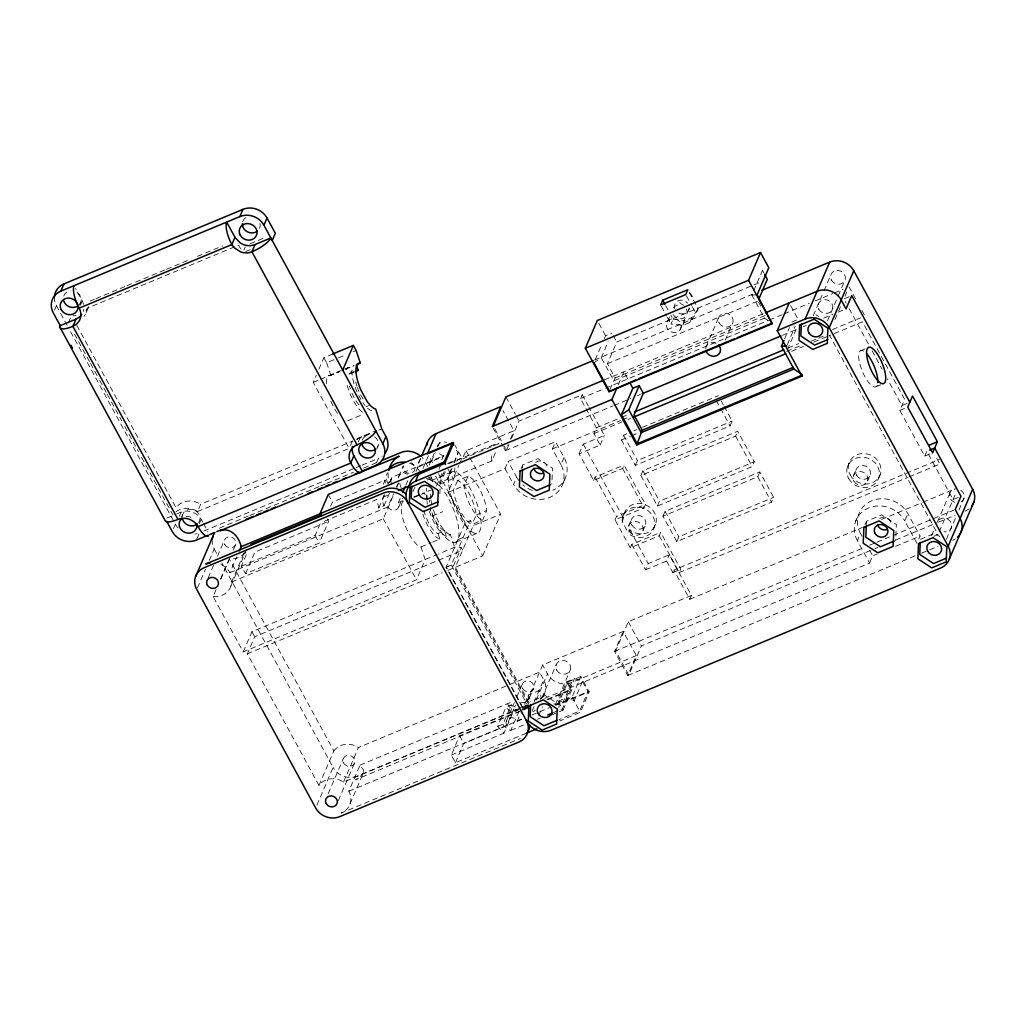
<?xml version="1.0" encoding="UTF-8"?>
<svg xmlns="http://www.w3.org/2000/svg" width="1026" height="1026" viewBox="0 0 1026 1026"><rect width="100%" height="100%" fill="white"/><g stroke="black" fill="none" stroke-linecap="round" stroke-linejoin="round"><path stroke-width="0.75" stroke-dasharray="5 3.75" d="M439.872 493.686L440.192 486.132L428.881 478.693M522.542 468.164L522.683 464.97L537.945 458.622L552.527 468.202L551.834 484.144M558.965 707.632L559.093 704.606L545.268 695.525L530.788 701.553M866.367 524.44L866.508 521.259L881.77 514.898L896.352 524.478L895.66 540.42M350.046 803.897L363.473 772.719L363.614 770.013L360.023 765.139L348.802 791.2A18.109 16.301 23.3 0 1 341.299 813.015L520.31 738.489M388.085 473.153L388.354 483.759M444.091 471.716L439.346 482.746L447.233 479.463L451.517 468.048M454.364 462.906L458.058 452.876L455.287 447.798M181.371 517.463L182.628 514.577M54.583 310.07L56.443 305.722A18.109 16.301 23.3 0 1 54.416 297.232M68.409 322.882L70.909 317.085M79.515 305.107L80.759 302.221M80.426 305.248L82.298 300.9L75.501 288.434M86.158 312.52L88.659 306.723M243.996 249.895L245.252 246.997M173.471 528.557L175.343 524.209L69.409 329.538M179.242 516.501L181.115 512.166C189.592 508.678 199.48 513.846 202.699 522.157M175.921 511.846A18.109 16.301 23.3 0 1 197.556 511.551L200.673 504.317L352.328 441.167M199.313 523.722L201.186 519.387M196.941 538.663L199.429 532.879A18.109 16.301 23.3 0 1 195.068 534.059M197.39 588.039L205.495 569.212M209.24 560.529L214.229 548.948A18.109 16.301 23.3 0 1 212.19 540.445M208.124 577.971L213.741 564.941M217.486 556.246L224.335 540.33M403.41 501.278A24.752 8.118 67.4 0 0 404.988 525.12A24.752 8.118 67.4 0 0 420.942 546.948L425.162 559.568L416.466 579.78L243.239 651.895L213.087 596.504L216.204 589.257M220.577 579.126L229.298 558.862A18.109 16.301 23.3 0 0 245.099 552.283M220.731 579.164L228.836 560.337M233.197 550.205L235.698 544.408M220.885 564.454A18.109 16.301 23.3 0 1 229.914 572.713L236.775 556.785M197.556 511.551L349.212 448.4L313.263 382.352L316.393 375.093M318.881 369.283L323.883 357.676L332.719 353.996M213.087 596.504A18.109 16.301 23.3 0 0 231.632 581.934L244.098 552.976M230.837 586.141L246.432 549.949M327.204 518.835L328.589 521.375L319.24 543.087L245.522 573.778L241.379 566.16L247.612 551.68M245.522 573.778L254.884 552.065L328.589 521.375M243.239 651.895L251.934 631.683L436.961 554.656M469.818 457.622L500.624 514.231L473.243 525.633L455.313 567.25L529.967 704.439L343.582 782.043A18.109 16.301 23.3 0 0 318.971 785.441L247.356 653.844L254.704 636.761L462.675 550.18L461.29 547.64L454.633 547.294L438.423 554.04M350.456 445.502L352.636 440.449M241.379 566.16L315.085 535.469L321.318 520.99M330.641 506.203L332.424 502.073L385.071 480.155L385.353 483.041M358.254 441.962L360.126 437.627L371.617 432.844M376.85 448.849L378.107 445.951M376.58 462.675L378.44 458.327A18.109 16.301 23.3 0 0 382.249 456.108M383.288 484.285L385.071 480.155M324.101 521.375L376.76 499.457L378.786 507.96L384.045 505.767A12.068 10.876 23.3 0 1 383.224 497.302L384.417 494.545M389.752 482.13L391.894 477.308L443.514 455.826L441.731 459.956M378.786 507.96L384.134 495.545M389.508 482.823L391.894 477.308M384.045 505.767L389.393 493.352M398.665 476.654L403.346 465.791A6.041 5.438 23.3 0 0 407.258 472.986A6.041 5.438 23.3 0 0 414.709 469.882A6.041 5.438 23.3 0 0 410.798 462.7M229.914 572.713L387.866 506.959L393.471 493.916M396.587 486.683L397.832 483.785M231.632 581.934L383.288 518.797L393.676 494.66M396.741 487.555L399.191 481.874M387.866 506.959A6.041 5.438 23.3 0 0 395.895 509.845A6.041 5.438 23.3 0 0 398.396 502.573L400.255 498.226M405.873 485.195L408.361 479.399M398.806 506.806L402.474 498.29M418.621 462.957L421.109 457.173M415.94 471.537L417.826 467.151A18.109 16.301 23.3 0 1 420.57 459.173M413.029 491.518L414.889 487.183M422.981 468.407L428.573 455.416L433.152 463.829M429.189 465.06L434.165 453.505M431.51 461.456L435.242 452.787M437.73 447.003L440.231 441.218M439 469.151L440.257 466.214M436.55 486.042L442.142 473.05M427.367 479.988L435.845 476.462L440 484.08L445.669 470.921M453.902 462.534L458.058 452.876M447.233 479.463L451.991 468.433M318.971 785.441L333.835 750.942L229.298 558.862M440 484.08L453.159 478.603L458.827 465.432M459.456 463.97L461.982 458.122L455.198 445.643M447.939 570.328L482.695 555.861L448.131 492.339L454.98 475.743A42.258 13.864 67.4 0 1 454.8 468.113M456.724 461.2A42.258 13.864 67.4 0 1 462.251 458.853L466.06 450.722L513.975 430.766L503.022 410.656M316.906 805.077L333.117 767.422L221.847 562.953M457.532 480.617L453.479 490.018A23.547 7.721 67.4 0 0 472.152 524.35L482.682 519.964L486.734 510.55A23.547 7.721 67.4 0 0 468.061 476.231L457.532 480.617A23.547 7.721 67.4 0 1 476.205 514.937L472.152 524.35M328.269 793.56L343.235 758.804M468.061 476.231L464.009 485.644A23.547 7.721 67.4 0 0 482.682 519.964M343.582 782.043L358.446 747.531L539.561 672.12L543.716 679.751A18.109 16.301 23.3 0 1 540.022 699.347M338.375 800.537L354.586 762.895M528.723 707.337L523.452 709.53L446.066 567.211L465.214 522.734L470.472 520.541L473.243 525.633M455.057 476.256L491.916 460.905L496.263 450.824M446.066 567.211L451.325 565.018L470.472 520.541M528.685 704.246L453.415 565.916L461.29 547.64M503.933 448.003L505.395 450.683L507.844 444.989M510.294 439.308L513.975 430.766M508.96 444.399L506.446 450.234L504.266 446.22M511.474 438.564L519.028 421.045L582.204 394.741L588.308 405.95M448.131 492.339L504.997 468.677L508.114 461.431L555.502 441.706L564.069 457.455A27.163 24.457 23.3 0 1 552.822 490.184M482.695 555.861L500.624 514.231M564.069 457.455L560.953 464.688A27.163 24.457 23.3 0 1 549.705 497.418A27.163 24.457 23.3 0 1 513.564 484.426L516.681 477.18L508.114 461.431M521.118 468.6L522.683 464.97M560.953 464.688L552.373 448.939L555.502 441.706M595.17 359.921L601.903 344.274M604.365 338.58L605.584 335.733L611.906 333.104M659.218 535.752L679.263 572.585L680.713 569.212L660.667 532.366L659.218 535.752L630.259 547.807L615.049 519.861L644.007 507.806L645.469 504.42L624.039 465.047L622.577 468.42L593.618 480.476L579.113 453.8L600.172 445.04L593.951 433.6L596.439 427.816L580.536 398.601L582.204 394.741M593.951 362.768L601.3 357.728L608.161 341.799M609.944 389.521L615.125 377.94L607.392 363.717L616.741 342.004L752.558 285.459M562.812 483.746L565.929 476.513M579.113 453.8L583.268 444.155L604.327 435.383L589.065 407.348M526.441 733.167L455.441 762.728L451.286 755.098L459.61 735.796L512.256 713.878L505.998 707.132L511.256 704.939A12.068 10.876 23.3 0 0 518.258 710.851M455.441 762.728L463.752 743.414L522.927 718.79M618.229 384.891L623.885 371.745L628.374 380.005M600.172 445.04L604.327 435.383M593.618 480.476L595.08 477.103L624.039 465.047M667.541 321.484L669.914 315.982M512.256 713.878L503.946 733.18L497.674 726.446L505.998 707.132M689.28 292.461L698.167 308.8L696.09 313.623L689.728 322.497L682.893 325.345L671.017 324.062L673.094 319.24L670.863 315.162M724.164 406.399L732.166 421.109L730.089 425.931L635.325 465.394L621.5 439.987L623.577 435.165L627.95 433.344M497.674 726.446L502.945 724.253L511.256 704.939M506.344 721.201L514.295 702.746M516.732 697.064L522.247 684.278M348.802 791.2L506.754 725.433L515.488 705.17M680.11 329.744A7.541 6.797 23.3 0 0 674.12 318.74A7.541 6.797 23.3 0 0 667.246 328.358A7.541 6.797 23.3 0 0 680.11 329.744L686.035 315.995M688.113 311.16L689.318 308.351M682.893 325.345L684.97 320.522L691.819 317.675L698.167 308.8M502.945 724.253A12.068 10.876 23.3 0 0 509.935 730.153L510.768 730.345L519.079 711.031M506.754 725.433A6.041 5.438 23.3 0 1 509.255 718.162A6.041 5.438 23.3 0 1 517.284 721.047L520.4 713.814M521.028 712.365L528.505 694.987L539.035 690.601A18.109 16.301 23.3 0 1 541.074 699.104M689.728 322.497L691.819 317.675M523.452 709.53L542.639 665.002L623.192 631.465L636.325 655.601L627.745 675.518L614.612 651.382L623.192 631.465M528.916 699.219L533.597 688.369M635.325 465.394L637.403 460.559L732.166 421.109M534.046 702.194L543.716 679.751M536.277 699.899L547.474 673.902L542.639 665.002M532.161 710.98L534.033 706.632M615.049 519.861L616.511 516.476L645.469 504.42M541.869 697.975L556.169 664.771M542.613 697.885L544.947 692.447M622.795 516.694L624.359 513.077M640.852 475.551L642.93 470.729L737.694 431.266L754.29 461.751L752.212 466.586L657.435 506.036L640.852 475.551L735.616 436.101L737.694 431.266M538.727 715.507L542.51 706.709M622.243 522.26L623.628 516.937A16.596 14.941 23.3 0 1 643.456 504.125A16.596 14.941 23.3 0 1 655.101 525.53A16.596 14.941 23.3 0 1 631.234 530.904L629.823 529.711L628.258 533.328L629.682 534.52A16.596 14.941 23.3 0 0 653.549 529.147A16.596 14.941 23.3 0 0 641.891 507.742A16.596 14.941 23.3 0 0 622.077 520.554L628.258 533.328M628.72 525.799L631.323 519.759M706.016 346.839L718.585 317.65M555.438 704.529L570.366 669.875M551.334 715.058L563.043 710.184L558.234 701.233L566.544 681.918L574.445 678.635L582.473 681.52L588.001 691.691L579.69 710.992L558.978 719.611M580.883 676.57L567.724 682.046L558.888 702.566L572.059 697.09L580.883 676.57L589.18 691.819L580.344 712.326L559.875 720.855M553.848 704.016A18.109 16.301 23.3 0 0 562.851 702.772L571.559 682.559L636.325 655.601M630.259 547.807L631.708 544.421L660.667 532.366M558.234 701.233L566.134 697.937L574.445 678.635M566.544 681.918L570.7 689.549L562.389 708.851L559.439 710.082M563.043 710.184L571.867 689.677L567.724 682.046M642.917 530.904L645.508 524.876M725.241 340.273L732.782 322.754M657.435 506.036L659.526 501.214L754.29 461.751M582.473 681.52L574.162 700.835L566.134 697.937M768.487 320.587L764.46 318.15L751.878 295.026L753.122 292.141M753.751 290.691L762.485 270.415L766.268 268.838M654.024 527.941L655.588 524.312M662.976 516.206L665.053 511.371L759.817 471.922L773.642 497.328L771.565 502.15L676.801 541.6L662.976 516.206L757.739 476.744L759.817 471.922M631.708 544.421L645.534 569.828L648.24 563.556L669.298 554.784L691.421 595.439L689.754 599.299L673.864 570.084L939.418 459.52M691.421 595.439L628.245 621.743L615.664 650.933L628.797 675.07L641.378 645.88L873.498 549.231M645.534 569.828L666.592 561.068L669.298 554.784M676.801 541.6L678.879 536.778L773.642 497.328M666.592 561.068L672.825 572.495L673.864 570.084M784.544 339.093L789.43 327.743M787.365 344.582L795.188 326.409M787.288 349.956L796.022 329.679L793.944 325.87M813.272 315.687L823.339 292.307M823.968 290.845L830.88 274.788M827.456 320.805L837.537 297.412M838.165 295.95L845.078 279.893M835.023 319.381L836.895 315.046M838.717 310.814L840.422 306.838M845.014 296.193L846.745 292.166M847.489 466.779L849.053 463.162M853.414 475.872L856.005 469.844M867.598 480.989L870.202 474.948M929.992 453.941L924.734 456.134L899.84 410.4L904.624 399.294L862.456 321.818L829.996 335.322M855.53 521.644L858.647 514.411M878.718 478.013L880.282 474.397M544.729 698.296L869.561 563.056L857.39 540.702L860.506 533.469A27.163 24.457 23.3 0 1 871.767 500.739A27.163 24.457 23.3 0 1 907.895 513.731L920.065 536.085L917.565 541.882M864.944 524.876L866.508 521.259M869.561 563.056L872.677 555.823L876.986 554.027M924.734 456.134L927.889 448.798M916.949 543.331L904.778 520.977L907.895 513.731M931.531 535.636L934.686 528.326M949.781 493.275L937.2 522.465A7.541 6.797 23.3 0 1 945.882 518.399A7.541 6.797 23.3 0 1 951.666 526.428A7.541 6.797 23.3 0 1 943.997 531.891M939.252 531.66L955.963 492.865M946.357 539.278L956.424 515.898M958.938 510.063L963.965 498.38M383.224 497.302L390.944 493.544M363.473 772.719L359.344 777.734L355.65 779.709L521.336 710.723M529.454 705.644L523.67 709.043L446.246 566.775L453.415 565.916M90.07 301.08L94.482 299.233M95.957 298.63L125.403 286.357M126.878 285.754L134.239 282.689M135.714 282.073L165.16 269.812M166.635 269.197L190.195 259.386M197.556 256.32L222.578 245.894M250.293 243.701L265.029 237.57M245.701 251.562L250.126 249.716M323.883 357.676L326.653 362.755L336.964 358.459M338.439 357.843L345.8 354.778M353.175 351.713L356.125 350.482M328.705 375.683L343.287 369.616M344.736 369.014L347.647 367.795M313.263 382.352L319.163 379.889M320.638 379.287L339.786 371.309M326.486 383.673A24.752 8.118 67.4 0 1 330.872 375.375L339.606 371.733M345.441 369.309L349.815 367.488L351.687 373.092A18.712 6.13 67.4 0 0 348.391 377.196M350.058 373.323L354.008 371.681M351.687 373.092L354.316 372.002M365.949 406.758L368.578 405.668M347.699 420.75L363.73 414.068M357.048 438.602L376.209 430.625M166.751 518.156L175.369 514.565M176.805 513.962L181.115 512.166M356.74 439.32L370.014 433.806M378.85 430.112L381.8 428.894M754.033 284.843L759.933 282.381M594.605 359.972L754.277 293.487M203.866 531.032L354.778 468.189M356.253 467.574L360.69 465.727M362.178 465.111L378.44 458.327M607.392 363.717L757.97 301.028M248.356 516.04L221.719 527.12A18.109 16.301 23.3 0 0 219.102 528.505M249.831 515.424L319.368 486.478M320.843 485.862L325.28 484.015M326.755 483.387L353.393 472.306M363.743 467.997L377.055 462.457M604.66 379.748L763.883 313.456M615.125 377.94L765.704 315.251L764.46 318.15L613.881 380.838L601.3 357.728M580.536 398.601L604.147 388.764M605.622 388.161L767.91 320.587M769.385 319.971L782.658 314.443M784.133 313.828L809.219 303.388M815.119 300.939L832.83 293.564M834.305 292.949L843.154 289.268M417.826 467.151L443.206 456.583M447.657 463.444L455.557 460.148M849.118 296.681L843.859 298.874L846.155 303.08M448.824 463.598L495.417 444.027M462.508 458.968L499.111 443.501A42.258 13.864 67.4 0 0 493.583 445.848M791.88 322.061L796.933 319.958M426.341 478.809L433.716 475.743M451.632 472.05L429.522 481.258A33.204 10.888 67.4 0 1 453.3 508.768A33.204 10.888 67.4 0 1 454.095 542.626A33.204 10.888 67.4 0 1 430.176 509.204M505.395 450.683L612.753 405.975M613.984 405.462L630.477 398.601M637.467 395.69L640.404 394.471M782.556 335.284L797.317 329.141M803.217 326.678L806.192 325.447M823.622 318.188L832.753 314.392M838.139 312.148L844.565 309.467M398.396 502.573L403.654 500.38M413.606 497.02L419.442 494.596M414.312 497.328L420.147 494.904M421.596 494.288L424.52 493.083L425.457 495.879M596.439 427.816L620.05 417.98M621.525 417.377L628.9 414.299M788.237 347.968L798.561 343.659M832.496 329.538L860.532 317.868M552.373 448.939L620.871 420.429M622.32 419.826L629.618 416.787M786.673 351.405L802.64 344.749M811.361 341.119L817.171 338.695M818.62 338.093L825.879 335.079M593.951 433.6L621.974 421.93M627.874 419.48L630.823 418.249M791.636 351.302L803.448 346.378M813.772 342.081L828.521 335.938M633.786 430.907L636.697 429.702M642.533 427.265L718.341 395.703M432.202 516.065L442.732 511.679M621.5 439.987L630.246 436.345M631.708 435.742L638.993 432.703M860.442 350.777L867.021 348.045M476.205 514.937L486.734 510.55M423.866 510.217A18.712 6.143 67.4 0 0 438.012 533.456L444.591 530.711L446.464 536.316L450.414 534.674L454.633 547.294M420.942 546.948L431.151 542.703M432.6 542.087L439.885 539.06L438.012 533.456M457.942 539.625L463.201 537.444M455.942 542.113L478.052 532.904M876.05 386.738L882.629 384.006M247.356 653.844L442.039 572.777M907.189 403.385L901.918 405.578L887.4 378.902M899.84 410.4L906.42 407.655M672.825 572.495L680.713 569.212M679.263 572.585L907.484 477.565M908.959 476.949L939.88 464.085L935.43 455.916M689.754 599.299L862.379 527.428M881.552 519.451L921.386 502.855M922.861 502.253L955.321 488.735M958.335 497.379L953.077 499.572L926.811 451.299M614.612 651.382L864.546 547.32M869.625 545.204L875.524 542.754M876.999 542.138L953.936 510.102M874.986 548.615L877.935 547.384M895.672 539.997L937.071 522.76M938.559 522.144L954.821 515.373M360.023 765.139L512.718 701.566M895.647 546.255L920.065 536.085M920.399 539.343L934.866 533.315L939.893 536.624M527.338 705.26L357.202 776.092A18.109 16.301 23.3 0 1 333.117 767.422M933.788 536.316L938.008 534.559L829.547 335.271M523.504 709.197L526.453 707.966M547.102 699.373L570.7 689.549M522.824 710.107L527.261 708.261M547.858 699.668L571.867 689.677M517.284 721.047L523.863 718.315M531.801 715.084L549.551 707.696M555.464 705.234L588.001 691.691M627.745 675.518L915.679 555.63M921.54 553.194L937.828 546.409M562.851 702.772L589.18 691.819M451.286 755.098L503.946 733.18M510.768 730.345L525.517 724.202M537.316 719.29L540.266 718.059M553.54 712.531L557.964 710.697M530.173 706.619L520.144 707.491M751.878 295.026L757.162 294.808M673.094 319.24L684.97 320.522M515.27 706.876L507.447 703.759A18.109 16.301 23.3 0 0 522.529 713.673M815.978 314.828L818.492 316.483M849.053 286.805L855.864 299.323M861.93 310.455L864.956 316.021M849.207 308.698L869.073 345.198M872.126 350.815L882.052 369.065M790.7 305.671L798.19 319.432M762.485 270.415L763.857 272.954M758.676 302.324L760.779 306.197M860.506 533.469L862.032 536.252M869.638 550.231L872.677 555.823M686.458 295.937L691.639 305.466M692.383 306.825L696.09 313.623M721.252 401.051L723.433 405.065M665.682 305.633L670.132 313.802M716.263 400.525L719.906 407.219M720.637 408.553L730.089 425.931M735.616 436.101L752.212 466.586M757.739 476.744L771.565 502.15M661.385 306.376L666.567 315.905M667.31 317.265L671.017 324.062M613.291 335.643L616.741 342.004M598.799 323.267L605.584 335.733M623.577 435.165L637.403 460.559M642.93 470.729L659.526 501.214M665.053 511.371L678.879 536.778M622.577 468.42L644.007 507.806M583.268 444.155L623.795 518.643M629.823 529.711L648.24 563.556M595.08 477.103L616.511 516.476M505.895 396.908L515.373 414.337M516.104 415.671L519.028 421.045M628.245 621.743L641.378 645.88M494.776 428.791L503.535 444.874M492.993 427.88L503.202 446.656M504.997 468.677L513.564 484.426M466.06 450.722L469.062 456.237M447.887 468.908L453.159 478.603M572.059 697.09L580.344 712.326M438.5 473.653L465.214 522.734M427.585 466.343L424.815 461.264A18.109 16.301 23.3 0 0 422.135 457.545M451.325 565.018L527.21 704.541M358.831 395.574L360.921 399.435M240.687 248.972L238.609 245.163L86.953 308.313A18.109 16.301 23.3 0 1 84.209 316.303M383.288 518.797L416.466 579.78M328.269 494.455L332.424 502.073M459.61 735.796L463.752 743.414M315.085 535.469L319.24 543.087M203.443 523.555L207.97 531.866M214.229 548.948L218.038 555.951M251.934 631.683L254.704 636.761M76.86 325.447L176.062 507.716A18.109 16.301 23.3 0 1 200.673 504.317M74.513 334.078L82.131 348.083M82.888 349.481L89.749 362.075M90.506 363.486L98.894 378.876M99.65 380.287L106.512 392.881M107.268 394.279L121.748 420.878M124.8 426.483L138.51 451.684M141.562 457.301L172.945 514.962M56.443 305.722L68.639 328.14M82.298 300.9L83.593 304.35M431.112 476.949L433.075 482.823M399.678 483.349L401.153 487.748M326.653 362.755L330.872 375.375M491.916 460.905L491.826 460.392A42.258 13.864 67.4 0 1 491.646 452.774M398.409 478.052A6.041 5.438 23.3 0 1 407.527 474.256M333.835 750.942A18.109 16.301 23.3 0 1 358.446 747.531M535.341 710.197A18.109 16.301 23.3 0 1 532.879 711.8M528.505 694.987A6.041 5.438 23.3 0 1 526.005 702.259A6.041 5.438 23.3 0 1 517.976 699.373M387.892 483.926A18.109 16.301 23.3 0 1 387.315 472.576M409.656 463.265A18.109 16.301 23.3 0 1 420.147 472.127M444.591 530.711A18.712 6.143 67.4 0 1 430.445 507.485M429.65 502.214A18.712 6.143 67.4 0 1 429.676 500.047M450.414 534.674A24.752 8.118 67.4 0 1 433.37 509.832M431.702 503.946A24.752 8.118 67.4 0 1 430.933 499.854M430.779 498.598A24.752 8.118 67.4 0 1 430.676 494.122M446.464 536.316A24.752 8.118 67.4 0 1 429.419 511.487M427.457 504.202A24.752 8.118 67.4 0 1 426.983 501.496M426.829 500.239A24.752 8.118 67.4 0 1 431.1 490.338M439.885 539.06A24.752 8.118 67.4 0 1 422.84 514.218M422.353 493.391A24.752 8.118 67.4 0 1 424.52 493.083M391.291 483.682A12.068 10.876 23.3 0 1 391.534 477.988M337.374 413.311A24.752 8.118 67.4 0 1 330.526 400.14M371.771 410.721A24.752 8.118 67.4 0 1 362.909 402.679M357.035 391.906A24.752 8.118 67.4 0 1 354.239 365.051M88.749 306.594A18.109 16.301 23.3 0 1 84.337 312.173M76.168 315.572A18.109 16.301 23.3 0 1 73.077 315.751M178.024 527.928A18.109 16.301 23.3 0 1 175.343 524.209M358.997 404.834A18.712 6.13 67.4 0 1 350.828 390.213M350.43 389.085A18.712 6.13 67.4 0 1 349.52 386.084M363.191 399.037A18.712 6.13 67.4 0 1 357.407 387.469M357.01 386.34A18.712 6.13 67.4 0 1 355.74 381.89M362.511 412.208A24.752 8.118 67.4 0 1 346.48 382.736M346.16 369.642A24.752 8.118 67.4 0 1 349.815 367.488M83.837 309.159A15.095 13.595 23.3 0 1 83.286 311.468M242.739 221.539A9.054 8.157 23.3 0 1 247.112 216.986M259.963 223.399A9.054 8.157 23.3 0 1 258.796 229.567M186.065 516.655A9.054 8.157 23.3 0 1 192.785 518.207M356.958 439.474A15.095 13.595 23.3 0 1 360.126 437.627M362.204 440.231A8.452 7.605 23.3 0 1 368.321 435.422M374.605 436.871A8.452 7.605 23.3 0 1 377.183 447.721M182.23 516.668A9.054 8.157 23.3 0 1 193.786 509.922A9.054 8.157 23.3 0 1 198.685 522.593M63.727 296.091A9.054 8.157 23.3 0 1 70.281 290.935M77.014 292.487A9.054 8.157 23.3 0 1 79.784 304.106M968.98 508.845A18.109 16.301 23.3 0 1 965.171 511.063M960.849 490.274A7.541 6.797 23.3 0 1 960.336 502.176M954.667 502.253A7.541 6.797 23.3 0 1 949.448 495.019A7.541 6.797 23.3 0 1 955.244 488.979M955.219 538.894A18.109 16.301 23.3 0 1 952.59 540.266M705.683 348.596A7.541 6.797 23.3 0 1 717.084 343.851M427.611 499.803A33.204 10.888 67.4 0 1 426.56 488.132M571.559 682.559A18.109 16.301 23.3 0 1 547.474 673.902M444.078 455.711A7.541 6.797 23.3 0 1 437.794 451.581M437.281 446.284A7.541 6.797 23.3 0 1 446.579 442.411M877.23 385.276A19.622 6.438 67.4 0 1 861.686 369.681A19.622 6.438 67.4 0 1 864.277 351.533M857.39 540.702A27.163 24.457 23.3 0 1 868.637 507.973A27.163 24.457 23.3 0 1 904.778 520.977M879.564 518.605A6.938 6.246 23.3 0 1 887.862 518.489A6.938 6.246 23.3 0 1 890.735 525.953M535.739 462.328A6.938 6.246 23.3 0 1 544.024 462.213A6.938 6.246 23.3 0 1 546.909 469.664M532.417 490.466A27.163 24.457 23.3 0 1 522.709 484.721M519.797 481.733A27.163 24.457 23.3 0 1 516.681 477.18M683.893 305.222A7.541 6.797 23.3 0 1 678.879 301.323M689.434 293.038A7.541 6.797 23.3 0 1 692.896 299.387M689.254 307.838A7.541 6.797 23.3 0 1 683.457 313.879A7.541 6.797 23.3 0 1 675.249 309.775M674.749 308.646A7.541 6.797 23.3 0 1 678.366 300.682A7.541 6.797 23.3 0 1 687.715 303.247M686.33 309.121A7.541 6.797 23.3 0 1 683.201 318.214A7.541 6.797 23.3 0 1 673.171 314.597M673.466 307.723A7.541 6.797 23.3 0 1 680.046 304.991M343.646 763.036A6.041 5.438 23.3 0 0 353.932 764.152A6.041 5.438 23.3 0 0 349.148 755.354A6.041 5.438 23.3 0 0 343.646 763.036M224.758 544.562A6.041 5.438 23.3 0 0 235.044 545.678A6.041 5.438 23.3 0 0 230.26 536.867A6.041 5.438 23.3 0 0 224.758 544.562M522.657 688.51A6.041 5.438 23.3 0 0 532.943 689.626A6.041 5.438 23.3 0 0 528.159 680.828A6.041 5.438 23.3 0 0 522.657 688.51M853.927 481.168A7.541 6.797 23.3 0 0 866.79 482.566A7.541 6.797 23.3 0 0 860.801 471.562A7.541 6.797 23.3 0 0 853.927 481.168M629.233 531.096A7.541 6.797 23.3 0 0 642.096 532.481A7.541 6.797 23.3 0 0 636.12 521.477A7.541 6.797 23.3 0 0 629.233 531.096M831.393 280.085A7.541 6.797 23.3 0 0 844.27 281.47A7.541 6.797 23.3 0 0 838.28 270.466A7.541 6.797 23.3 0 0 831.393 280.085M850.182 474.807A16.596 14.941 23.3 0 0 878.487 477.86A16.596 14.941 23.3 0 0 865.316 453.659A16.596 14.941 23.3 0 0 850.182 474.807M848.63 478.424A16.596 14.941 23.3 0 0 876.922 481.489A16.596 14.941 23.3 0 0 863.764 457.288A16.596 14.941 23.3 0 0 848.63 478.424M856.518 475.141A7.541 6.797 23.3 0 0 869.381 476.526A7.541 6.797 23.3 0 0 863.405 465.522A7.541 6.797 23.3 0 0 856.518 475.141M631.836 525.055A7.541 6.797 23.3 0 0 644.7 526.453A7.541 6.797 23.3 0 0 638.711 515.45A7.541 6.797 23.3 0 0 631.836 525.055M818.825 309.275A7.541 6.797 23.3 0 0 831.688 310.673A7.541 6.797 23.3 0 0 825.699 299.669A7.541 6.797 23.3 0 0 818.825 309.275M719.111 322.933A7.541 6.797 23.3 0 0 731.974 324.331A7.541 6.797 23.3 0 0 725.985 313.328A7.541 6.797 23.3 0 0 719.111 322.933M556.682 670.068A7.541 6.797 23.3 0 0 569.545 671.453A7.541 6.797 23.3 0 0 563.569 660.449A7.541 6.797 23.3 0 0 556.682 670.068M448.811 484.913A33.204 10.888 67.4 0 0 475.153 533.315A33.204 10.888 67.4 0 0 470.562 489.21A33.204 10.888 67.4 0 0 448.811 484.913"/><path stroke-width="1.5" d="M411.759 486.093L411.234 498.187L425.059 507.267L438.089 501.842M522.478 469.754L521.99 480.912L536.572 490.492L550.449 484.721M530.66 704.58L530.134 716.661L543.96 725.754L556.99 720.329M801.37 323.883L800.844 335.977L814.67 345.069L827.7 339.644M866.303 526.043L865.816 537.201L880.398 546.781L894.274 540.997M920.258 542.369L919.745 554.463L933.557 563.543L946.588 558.118M388.803 470.306C390.034 464.419 393.663 458.879 399.178 456.211L220.167 530.75C230.542 526.813 239.366 537.329 241.136 546.653L239.263 551M81.657 314.623A15.095 13.595 23.3 0 1 79.182 317.214L76.039 319.086L72.923 326.319L68.947 327.781A18.109 5.181 -28.6 0 1 60.252 325.665L53.326 312.968A18.109 16.301 23.3 0 1 60.829 291.153L63.945 283.907L242.957 209.368A18.109 16.301 23.3 0 1 267.055 218.025L275.34 233.274L272.223 240.507M60.829 291.153L239.84 216.601L242.957 209.368M234.98 237.327L240.199 242.944L243.713 244.701A15.095 13.595 23.3 0 0 255.051 244.547L270.851 237.968A18.109 5.181 -28.6 0 1 251.934 251.793A15.095 13.595 23.3 0 1 240.61 251.947L234.095 247.664L231.863 244.573A18.109 5.938 67.4 0 1 226.682 222.091L234.98 237.327L231.863 244.573L79.182 308.133A15.095 13.595 23.3 0 1 72.923 326.319L177.998 519.4A15.095 13.595 23.3 0 1 198.069 526.62L200.326 530.327A18.135 5.938 67.4 0 0 208.393 535.982M255.051 244.547L251.934 251.793L357.01 444.861A15.095 13.595 23.3 0 0 350.751 463.047L198.069 526.62M352.508 446.361A15.095 13.595 23.3 0 0 353.867 455.813L350.751 463.047A18.109 5.938 67.4 0 0 362.165 471.049L375.336 465.573A18.109 16.301 23.3 0 0 382.826 443.745L263.939 225.271L267.055 218.025M195.53 576.779L212.985 536.239M342.735 370.078L353.354 345.403L356.125 350.482L360.344 363.101A24.752 8.118 67.4 0 0 360.985 390.252L366.859 401.038A24.752 8.118 67.4 0 0 375.721 409.079L381.8 428.894L385.943 436.512A18.109 16.301 23.3 0 1 385.237 453.005M321.343 516.296L319.958 513.757L328.269 494.455L452.53 442.719L453.902 445.258M382.826 443.745L385.943 436.512M402.756 492.429L405.244 486.645M421.737 455.724L427.342 442.706M408.053 503.073A18.109 16.301 23.3 0 1 415.556 481.258L418.544 474.32L444.861 463.354L453.684 442.873L427.355 453.838L436.076 433.6L500.842 406.629L492.262 426.547L604.199 379.941M319.958 513.757L444.207 462.021L452.53 442.719M493.314 426.111L505.895 396.908L593.118 360.588M585.333 348.25L597.286 320.497L760.51 252.55L768.795 267.786L757.162 294.808L772.193 323.741L608.982 391.688L585.333 348.25L748.557 280.29L760.51 252.55M608.982 391.688L635.761 379.941M415.556 481.258L611.932 399.499L616.972 387.815M662.719 300.182L660.641 305.017L685.714 294.577L687.792 289.742L662.719 300.182L664.938 304.273M636.684 444.976L801.999 376.144L802.524 374.939L637.197 443.758L621.435 414.799L632.875 388.251L639.185 385.622L643.34 393.253L633.991 414.966L642.276 430.215L636.684 444.976L611.932 399.499M621.435 414.799L628.797 409.759L639.185 385.622M758.586 299.579L767.32 279.303L764.55 274.224M801.999 376.144L777.259 330.667L789.212 302.914M801.293 374.092L793.919 369.052L781.479 346.185L783.928 340.517M777.259 330.667L805.153 319.048L829.688 262.092A18.109 16.301 23.3 0 1 853.773 270.761L972.674 489.248A18.109 16.301 23.3 0 1 971.955 505.741M526.248 720.29A18.109 16.301 23.3 0 1 518.758 742.106L339.747 816.632A18.109 16.301 23.3 0 1 315.662 807.962L196.761 589.488A18.109 16.301 23.3 0 1 204.264 567.66L383.275 493.134A18.109 16.301 23.3 0 1 407.36 501.804L526.941 721.56A18.109 16.301 23.3 0 0 551.039 730.23L940.637 568.019A18.109 16.301 23.3 0 0 948.139 546.204L829.252 327.717L853.773 270.761M937.405 441.744L932.621 452.838L907.741 407.117L912.524 396.01L937.405 441.744L929.505 445.027M948.139 546.204L972.674 489.248M949.383 558.901L973.905 501.958M60.252 325.665L76.039 319.086M332.719 353.996L353.354 345.403M360.344 363.101L356.394 364.743L358.266 370.36A18.712 6.13 67.4 0 0 355.509 371.989M355.637 371.45L358.266 370.36M761.677 290.409L829.688 262.092M381.505 460.61L400.73 452.594A18.109 16.301 23.3 0 1 421.032 456.455M208.021 535.239L196.312 540.112A18.109 16.301 23.3 0 1 172.227 531.442L166.699 521.285M209.484 534.636L213.883 532.802M216.819 531.583L221.231 529.749M246.189 519.348L253.525 516.296M256.462 515.078L260.861 513.244M263.797 512.012L268.209 510.178M271.146 508.96L275.545 507.126M307.851 493.673L312.25 491.839M318.124 489.389L322.523 487.555M325.46 486.337L329.872 484.503M332.809 483.284L337.208 481.45M343.082 479.001L346.019 477.783M354.829 474.115L359.228 472.281M765.358 312.84L817.106 291.294A18.109 16.301 23.3 0 1 841.205 299.964L846.04 308.852L851.76 295.578L909.818 402.282M638.698 378.722L734.27 338.926M737.219 337.708L771.039 323.626M241.136 546.653L320.74 513.513M250.729 544.434L321.497 514.975M398.319 490.479L408.643 486.183M642.289 393.689L781.068 335.9M634.799 411.849L783.813 349.802M633.786 417.018L785.736 353.752M642.276 430.215L793.496 367.257M793.919 369.052L641.237 432.626L628.797 409.759M929.441 450.209L934.699 448.016L960.964 496.289L955.257 509.55L960.092 518.451A18.109 16.301 23.3 0 1 957.489 537.098M547.64 714.994L552.065 713.147M526.441 733.167L536.79 728.858M177.998 519.4L174.01 520.862A18.135 5.181 -28.5 0 1 165.045 520.4L59.983 327.32M781.479 346.185L786.762 345.967M748.557 280.29L772.193 323.741M629.874 382.749L632.875 388.251M593.951 362.768L602.711 378.876M604.173 381.569L609.29 390.97M444.207 462.021L445.592 464.56M353.867 455.813L362.165 471.049M70.909 345.249L72.423 348.045M79.182 308.133L77.13 303.952A18.109 5.938 67.4 0 1 74 285.664M210.189 562.864A18.109 16.301 23.3 0 0 205.816 564.043L384.827 489.517A18.109 16.301 23.3 0 1 406.232 494.468M212.318 539.009A18.109 16.301 23.3 0 1 214.934 532.456M389.264 468.792A18.109 16.301 23.3 0 1 405.065 462.213M529.839 725.177A18.109 16.301 23.3 0 1 527.095 733.154M54.416 297.232A18.109 16.301 23.3 0 1 63.945 283.907M375.914 431.048A18.109 5.181 -28.6 0 1 357.01 444.861M239.84 216.601A18.109 16.301 23.3 0 1 263.939 225.271M257.308 231.119A9.054 8.157 23.3 0 1 247.51 231.863A9.054 8.157 23.3 0 1 242.341 223.642M196.723 523.67A9.054 8.157 23.3 0 1 185.373 532.584A9.054 8.157 23.3 0 1 181.974 518.361M375.798 449.17A8.452 7.605 23.3 0 1 362.024 444.207M197.184 524.145A9.054 8.157 23.3 0 1 182.436 518.835M78.297 305.658A9.054 8.157 23.3 0 1 63.535 300.361M718.572 345.108A7.541 6.797 23.3 0 1 716.571 355.753A7.541 6.797 23.3 0 1 705.862 350.405M805.153 319.048A18.109 16.301 23.3 0 1 829.252 327.717M409.143 486.209A18.109 16.301 23.3 0 1 418.544 474.32M426.675 445.489A18.109 16.301 23.3 0 1 436.076 433.6M866.675 353.714A19.622 6.438 67.4 0 1 877.794 382.685M887.387 529.442A6.938 6.246 23.3 0 1 877.538 524.517M543.549 473.166A6.938 6.246 23.3 0 1 533.7 468.241M410.028 487.414L409.374 502.522L423.187 511.615L437.666 505.587L438.32 490.466L424.507 481.386L410.028 487.414M520.079 471.011L519.387 486.952L533.969 496.533L549.243 490.171L549.923 474.23L535.354 464.65L520.079 471.011M528.916 705.901L528.262 721.009L542.087 730.102L556.567 724.074L557.221 708.953L543.395 699.873L528.916 705.901M799.626 325.204L798.972 340.324L812.797 349.404L827.277 343.377L827.931 328.269L814.105 319.176L799.626 325.204M863.905 527.287L863.225 543.229L877.794 552.809L893.069 546.448L893.761 530.519L879.179 520.926L863.905 527.287M918.527 543.69L917.872 558.798L931.698 567.891L946.177 561.863L946.831 546.743L933.006 537.662L918.527 543.69M326.191 803.589A6.041 5.438 23.3 0 0 336.477 804.692A6.041 5.438 23.3 0 0 331.693 795.894A6.041 5.438 23.3 0 0 326.191 803.589M207.29 585.102A6.041 5.438 23.3 0 0 217.589 586.218A6.041 5.438 23.3 0 0 212.792 577.407A6.041 5.438 23.3 0 0 207.29 585.102M61.227 309.685A9.054 8.157 23.3 0 0 76.668 311.353A9.054 8.157 23.3 0 0 69.486 298.143A9.054 8.157 23.3 0 0 61.227 309.685M240.238 235.134A9.054 8.157 23.3 0 0 255.679 236.801A9.054 8.157 23.3 0 0 248.497 223.604A9.054 8.157 23.3 0 0 240.238 235.134M359.664 453.402A8.452 7.605 23.3 0 0 374.08 454.954A8.452 7.605 23.3 0 0 367.372 442.629A8.452 7.605 23.3 0 0 359.664 453.402M866.675 355.086A19.622 6.438 67.4 0 0 882.232 383.698A19.622 6.438 67.4 0 0 879.526 357.625A19.622 6.438 67.4 0 0 866.675 355.086M927.632 551.167A7.541 6.797 23.3 0 0 940.496 552.565A7.541 6.797 23.3 0 0 934.519 541.561A7.541 6.797 23.3 0 0 927.632 551.167M538.034 713.378A7.541 6.797 23.3 0 0 550.898 714.763A7.541 6.797 23.3 0 0 544.909 703.772A7.541 6.797 23.3 0 0 538.034 713.378M808.745 332.693A7.541 6.797 23.3 0 0 821.608 334.078A7.541 6.797 23.3 0 0 815.619 323.075A7.541 6.797 23.3 0 0 808.745 332.693M419.134 494.891A7.541 6.797 23.3 0 0 431.997 496.289A7.541 6.797 23.3 0 0 426.021 485.285A7.541 6.797 23.3 0 0 419.134 494.891M875.037 533.353A6.938 6.246 23.3 0 0 886.862 534.636A6.938 6.246 23.3 0 0 881.36 524.517A6.938 6.246 23.3 0 0 875.037 533.353M531.199 477.077A6.938 6.246 23.3 0 0 543.036 478.36A6.938 6.246 23.3 0 0 537.534 468.241A6.938 6.246 23.3 0 0 531.199 477.077"/></g></svg>
